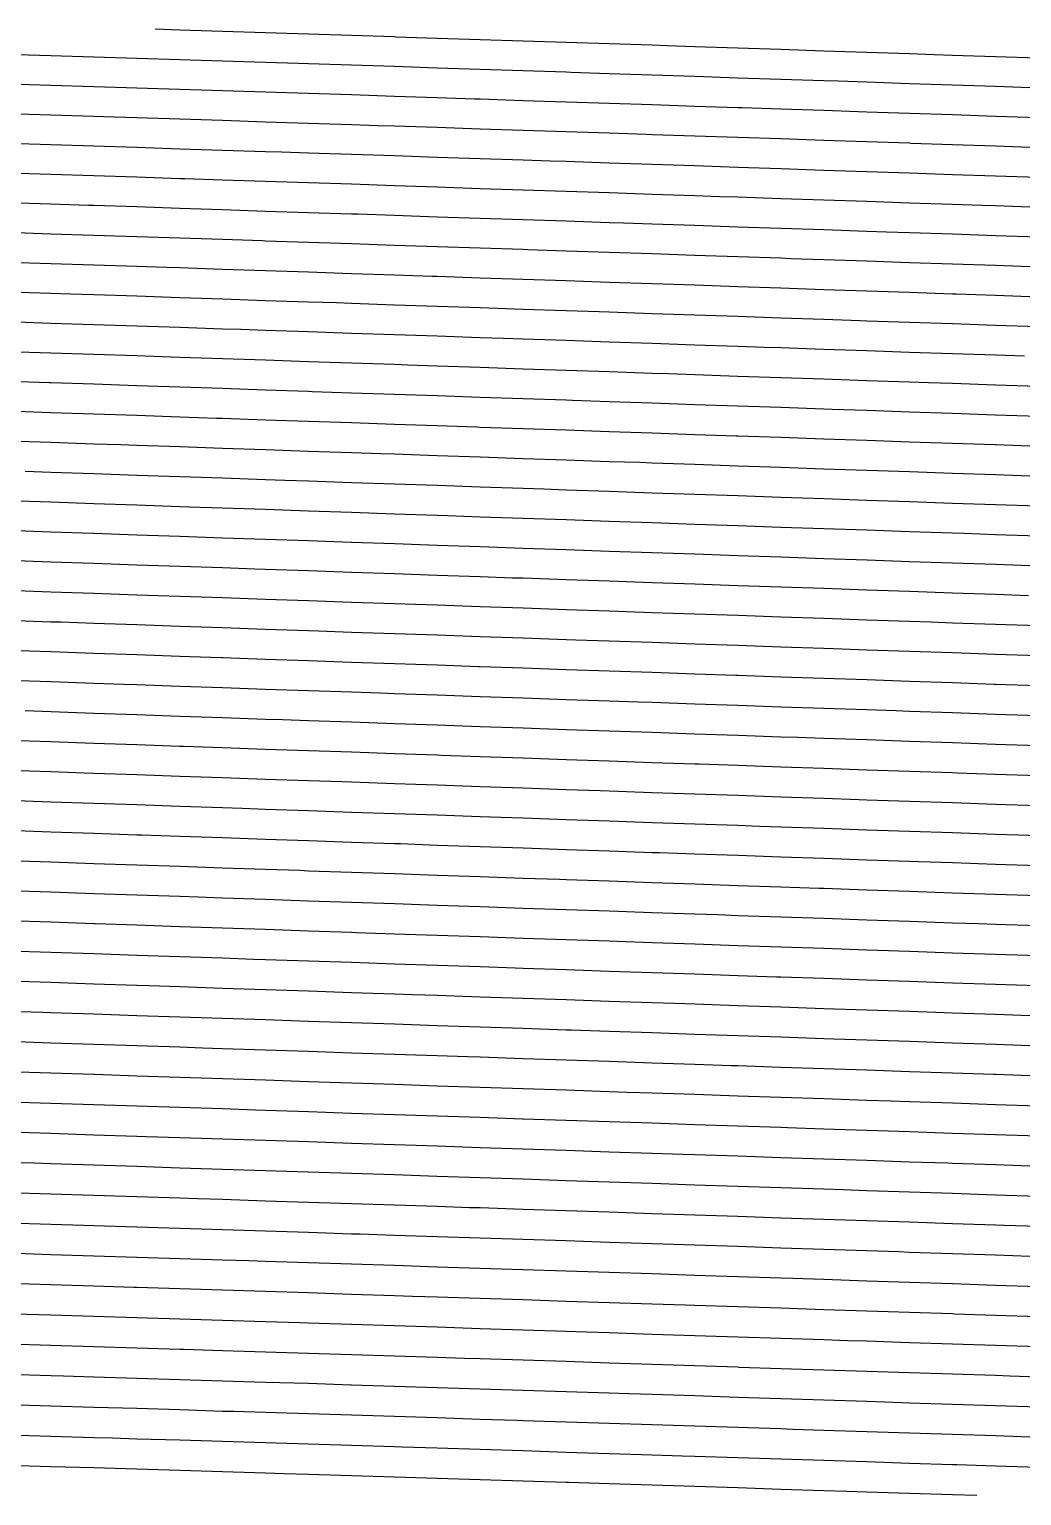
# Model space of a CAD drawing. Header units: metres. Extents: x 228 to 3387, y 52 to 162.
# Drawn here: x 2136.1 to 2209.2, y 53.2 to 161.3 of the extents above; entities that cross this region are included whole.
import ezdxf

# ---------------------------------------------------------------- set-up
doc = ezdxf.new("R2010")
doc.units = ezdxf.units.M
for name, color, linetype in [('Vs_1000', 7, 'Continuous'), ('Vs_1025', 7, 'Continuous'), ('Vs_1050', 7, 'Continuous'), ('Vs_1075', 7, 'Continuous'), ('Vs_1100', 7, 'Continuous'), ('Vs_1125', 7, 'Continuous'), ('Vs_1150', 7, 'Continuous'), ('Vs_1175', 7, 'Continuous'), ('Vs_1200', 7, 'Continuous'), ('Vs_1225', 7, 'Continuous'), ('Vs_125', 7, 'Continuous'), ('Vs_1250', 7, 'Continuous'), ('Vs_1275', 7, 'Continuous'), ('Vs_1300', 7, 'Continuous'), ('Vs_1325', 7, 'Continuous'), ('Vs_150', 7, 'Continuous'), ('Vs_175', 7, 'Continuous'), ('Vs_200', 7, 'Continuous'), ('Vs_225', 7, 'Continuous'), ('Vs_250', 7, 'Continuous'), ('Vs_275', 7, 'Continuous'), ('Vs_300', 7, 'Continuous'), ('Vs_325', 7, 'Continuous'), ('Vs_350', 7, 'Continuous'), ('Vs_375', 7, 'Continuous'), ('Vs_400', 7, 'Continuous'), ('Vs_425', 7, 'Continuous'), ('Vs_450', 7, 'Continuous'), ('Vs_475', 7, 'Continuous'), ('Vs_500', 7, 'Continuous'), ('Vs_525', 7, 'Continuous'), ('Vs_550', 7, 'Continuous'), ('Vs_575', 7, 'Continuous'), ('Vs_600', 7, 'Continuous'), ('Vs_625', 7, 'Continuous'), ('Vs_650', 7, 'Continuous'), ('Vs_675', 7, 'Continuous'), ('Vs_700', 7, 'Continuous'), ('Vs_725', 7, 'Continuous'), ('Vs_750', 7, 'Continuous'), ('Vs_775', 7, 'Continuous'), ('Vs_800', 7, 'Continuous'), ('Vs_825', 7, 'Continuous'), ('Vs_850', 7, 'Continuous'), ('Vs_875', 7, 'Continuous'), ('Vs_900', 7, 'Continuous'), ('Vs_925', 7, 'Continuous'), ('Vs_950', 7, 'Continuous'), ('Vs_975', 7, 'Continuous')]:
    doc.layers.add(name, color=color, linetype=linetype)

msp = doc.modelspace()

# ---------------------------------------------------------------- linework, layer by layer
at = {"layer": 'Vs_1000'}
msp.add_lwpolyline([(2210.42, 81.94), (2207.26, 82.04), (2204.1, 82.15), (2200.94, 82.26), (2199.57, 82.3), (2197.78, 82.36), (2194.62, 82.47), (2191.45, 82.57), (2188.29, 82.68), (2185.13, 82.79), (2181.97, 82.89), (2180.15, 82.95), (2178.81, 83), (2175.65, 83.11), (2172.48, 83.21), (2169.32, 83.32), (2166.16, 83.42), (2163, 83.53), (2160.64, 83.61), (2159.84, 83.63), (2156.67, 83.74), (2153.51, 83.85), (2150.35, 83.95), (2147.19, 84.06), (2144.03, 84.16), (2140.93, 84.26), (2140.87, 84.26), (2137.7, 84.37), (2134.54, 84.47)], dxfattribs=at)
at = {"layer": 'Vs_1025'}
msp.add_lwpolyline([(2210.42, 79.72), (2207.26, 79.83), (2204.1, 79.93), (2200.94, 80.04), (2197.78, 80.15), (2194.62, 80.25), (2191.94, 80.34), (2191.45, 80.36), (2188.29, 80.46), (2185.13, 80.57), (2181.97, 80.68), (2178.81, 80.78), (2175.65, 80.89), (2172.48, 80.99), (2172.43, 80.99), (2169.32, 81.1), (2166.16, 81.2), (2163, 81.31), (2159.84, 81.41), (2156.67, 81.52), (2153.51, 81.62), (2152.77, 81.65), (2150.35, 81.73), (2147.19, 81.83), (2144.03, 81.94), (2140.87, 82.04), (2137.7, 82.14), (2134.54, 82.24)], dxfattribs=at)
at = {"layer": 'Vs_1050'}
msp.add_lwpolyline([(2210.42, 77.5), (2207.26, 77.61), (2204.1, 77.72), (2203.75, 77.73), (2200.94, 77.82), (2197.78, 77.93), (2194.62, 78.03), (2191.45, 78.14), (2188.29, 78.25), (2185.13, 78.35), (2184.23, 78.38), (2181.97, 78.46), (2178.81, 78.56), (2175.65, 78.67), (2172.48, 78.77), (2169.32, 78.88), (2166.16, 78.98), (2164.6, 79.04), (2163, 79.09), (2159.84, 79.19), (2156.67, 79.3), (2153.51, 79.4), (2150.35, 79.5), (2147.19, 79.61), (2144.73, 79.69), (2144.03, 79.71), (2140.87, 79.81), (2137.7, 79.92), (2134.54, 80.02)], dxfattribs=at)
at = {"layer": 'Vs_1075'}
msp.add_lwpolyline([(2210.42, 75.29), (2207.26, 75.39), (2204.1, 75.5), (2200.94, 75.61), (2197.78, 75.71), (2196.06, 75.77), (2194.62, 75.82), (2191.45, 75.92), (2188.29, 76.03), (2185.13, 76.13), (2181.97, 76.24), (2178.81, 76.34), (2176.44, 76.42), (2175.65, 76.45), (2172.48, 76.55), (2169.32, 76.66), (2166.16, 76.76), (2163, 76.87), (2159.84, 76.97), (2156.67, 77.07), (2156.64, 77.08), (2153.51, 77.18), (2150.35, 77.28), (2147.19, 77.38), (2144.03, 77.49), (2140.87, 77.59), (2137.7, 77.69), (2136.47, 77.73), (2134.54, 77.79)], dxfattribs=at)
at = {"layer": 'Vs_1100'}
msp.add_lwpolyline([(2210.42, 73.07), (2207.91, 73.16), (2207.26, 73.18), (2204.1, 73.28), (2200.94, 73.39), (2197.78, 73.49), (2194.62, 73.6), (2191.45, 73.7), (2188.29, 73.81), (2188.29, 73.81), (2185.13, 73.91), (2181.97, 74.02), (2178.81, 74.12), (2175.65, 74.23), (2172.48, 74.33), (2169.32, 74.44), (2168.53, 74.46), (2166.16, 74.54), (2163, 74.64), (2159.84, 74.75), (2156.67, 74.85), (2153.51, 74.95), (2150.35, 75.06), (2148.5, 75.12), (2147.19, 75.16), (2144.03, 75.26), (2140.87, 75.36), (2137.7, 75.46), (2134.54, 75.56)], dxfattribs=at)
at = {"layer": 'Vs_1125'}
msp.add_lwpolyline([(2210.42, 70.85), (2207.26, 70.96), (2204.1, 71.07), (2200.94, 71.17), (2200.16, 71.2), (2197.78, 71.28), (2194.62, 71.38), (2191.45, 71.48), (2188.29, 71.59), (2185.13, 71.69), (2181.97, 71.8), (2180.43, 71.85), (2178.81, 71.9), (2175.65, 72.01), (2172.48, 72.11), (2169.32, 72.21), (2166.16, 72.32), (2163, 72.42), (2160.49, 72.5), (2159.84, 72.52), (2156.67, 72.63), (2153.51, 72.73), (2150.35, 72.83), (2147.19, 72.93), (2144.03, 73.03), (2140.87, 73.13), (2140.14, 73.16), (2137.7, 73.23), (2134.54, 73.33)], dxfattribs=at)
at = {"layer": 'Vs_1150'}
msp.add_lwpolyline([(2210.42, 68.64), (2207.26, 68.74), (2204.1, 68.85), (2200.94, 68.95), (2197.78, 69.06), (2194.62, 69.16), (2192.34, 69.24), (2191.45, 69.27), (2188.29, 69.37), (2185.13, 69.47), (2181.97, 69.58), (2178.81, 69.68), (2175.65, 69.79), (2172.48, 69.89), (2172.45, 69.89), (2169.32, 69.99), (2166.16, 70.09), (2163, 70.2), (2159.84, 70.3), (2156.67, 70.4), (2153.51, 70.5), (2152.27, 70.54), (2150.35, 70.6), (2147.19, 70.7), (2144.03, 70.8), (2140.87, 70.9), (2137.7, 71), (2134.54, 71.1)], dxfattribs=at)
at = {"layer": 'Vs_1175'}
msp.add_lwpolyline([(2210.42, 66.42), (2207.26, 66.52), (2204.25, 66.62), (2204.1, 66.63), (2200.94, 66.73), (2197.78, 66.84), (2194.62, 66.94), (2191.45, 67.05), (2188.29, 67.15), (2185.13, 67.25), (2184.41, 67.28), (2181.97, 67.36), (2178.81, 67.46), (2175.65, 67.56), (2172.48, 67.67), (2169.32, 67.77), (2166.16, 67.87), (2164.33, 67.93), (2163, 67.97), (2159.84, 68.07), (2156.67, 68.18), (2153.51, 68.28), (2150.35, 68.38), (2147.19, 68.48), (2144.03, 68.58), (2143.81, 68.58), (2140.87, 68.68), (2137.7, 68.77), (2134.54, 68.87)], dxfattribs=at)
at = {"layer": 'Vs_1200'}
msp.add_lwpolyline([(2210.42, 64.2), (2207.26, 64.3), (2204.1, 64.41), (2200.94, 64.51), (2197.78, 64.62), (2196.37, 64.66), (2194.62, 64.72), (2191.45, 64.82), (2188.29, 64.93), (2185.13, 65.03), (2181.97, 65.13), (2178.81, 65.24), (2176.37, 65.32), (2175.65, 65.34), (2172.48, 65.44), (2169.32, 65.54), (2166.16, 65.65), (2163, 65.75), (2159.84, 65.85), (2156.67, 65.95), (2156.03, 65.97), (2153.51, 66.05), (2150.35, 66.15), (2147.19, 66.25), (2144.03, 66.35), (2140.87, 66.44), (2137.7, 66.54), (2135.05, 66.62)], dxfattribs=at)
at = {"layer": 'Vs_1225'}
msp.add_lwpolyline([(2210.42, 61.98), (2208.33, 62.05), (2207.26, 62.09), (2204.1, 62.19), (2200.94, 62.29), (2197.78, 62.4), (2194.62, 62.5), (2191.45, 62.6), (2188.38, 62.7), (2188.29, 62.71), (2185.13, 62.81), (2181.97, 62.91), (2178.81, 63.01), (2175.65, 63.12), (2172.48, 63.22), (2169.32, 63.32), (2168.17, 63.36), (2166.16, 63.42), (2163, 63.52), (2159.84, 63.62), (2156.67, 63.72), (2153.51, 63.82), (2150.35, 63.92), (2147.49, 64.01), (2147.19, 64.02), (2144.03, 64.12), (2140.87, 64.21), (2137.7, 64.31), (2134.54, 64.41)], dxfattribs=at)
at = {"layer": 'Vs_125'}
msp.add_lwpolyline([(2210.42, 159.13), (2207.26, 159.24), (2204.1, 159.34), (2202.75, 159.39), (2200.94, 159.45), (2197.78, 159.55), (2194.62, 159.66), (2191.45, 159.76), (2188.29, 159.87), (2185.13, 159.97), (2183.09, 160.04), (2181.97, 160.08), (2178.81, 160.18), (2175.65, 160.28), (2172.48, 160.39), (2169.32, 160.49), (2166.16, 160.59), (2163.1, 160.69), (2163, 160.7), (2159.84, 160.8), (2156.67, 160.9), (2153.51, 161), (2150.35, 161.1), (2147.19, 161.2), (2145.39, 161.26)], dxfattribs=at)
at = {"layer": 'Vs_1250'}
msp.add_lwpolyline([(2210.42, 59.76), (2207.26, 59.87), (2204.1, 59.97), (2200.94, 60.07), (2200.39, 60.09), (2197.78, 60.18), (2194.62, 60.28), (2191.45, 60.38), (2188.29, 60.48), (2185.13, 60.59), (2181.97, 60.69), (2180.27, 60.74), (2178.81, 60.79), (2175.65, 60.89), (2172.48, 60.99), (2169.32, 61.1), (2166.16, 61.2), (2163, 61.3), (2159.84, 61.4), (2159.8, 61.4), (2156.67, 61.5), (2153.51, 61.59), (2150.35, 61.69), (2147.19, 61.79), (2144.03, 61.89), (2140.87, 61.98), (2138.64, 62.05), (2137.7, 62.08), (2134.54, 62.17)], dxfattribs=at)
at = {"layer": 'Vs_1275'}
msp.add_lwpolyline([(2210.42, 57.54), (2207.26, 57.65), (2204.1, 57.75), (2200.94, 57.85), (2197.78, 57.95), (2194.62, 58.06), (2192.35, 58.13), (2191.45, 58.16), (2188.29, 58.26), (2185.13, 58.36), (2181.97, 58.47), (2178.81, 58.57), (2175.65, 58.67), (2172.48, 58.77), (2172.02, 58.78), (2169.32, 58.87), (2166.16, 58.97), (2163, 59.07), (2159.84, 59.17), (2156.67, 59.27), (2153.51, 59.37), (2151.18, 59.44), (2150.35, 59.46), (2147.19, 59.56), (2144.03, 59.66), (2140.87, 59.75), (2137.7, 59.85), (2134.54, 59.94)], dxfattribs=at)
at = {"layer": 'Vs_1300'}
msp.add_lwpolyline([(2210.42, 55.32), (2207.26, 55.42), (2204.41, 55.52), (2204.1, 55.53), (2200.94, 55.63), (2197.78, 55.73), (2194.62, 55.84), (2191.45, 55.94), (2188.29, 56.04), (2185.13, 56.14), (2184.18, 56.17), (2181.97, 56.24), (2178.81, 56.34), (2175.65, 56.44), (2172.48, 56.54), (2169.32, 56.64), (2166.16, 56.74), (2163.57, 56.82), (2163, 56.84), (2159.84, 56.94), (2156.67, 57.04), (2153.51, 57.14), (2150.35, 57.23), (2147.19, 57.33), (2144.03, 57.42), (2142.25, 57.48), (2140.87, 57.52), (2137.7, 57.61), (2134.54, 57.71)], dxfattribs=at)
at = {"layer": 'Vs_1325'}
msp.add_lwpolyline([(2205.9, 53.25), (2204.1, 53.31), (2200.94, 53.41), (2197.78, 53.51), (2196.31, 53.56), (2194.62, 53.61), (2191.45, 53.71), (2188.29, 53.82), (2185.13, 53.92), (2181.97, 54.02), (2178.81, 54.12), (2175.86, 54.21), (2175.65, 54.22), (2172.48, 54.32), (2169.32, 54.42), (2166.16, 54.52), (2163, 54.61), (2159.84, 54.71), (2156.67, 54.81), (2154.88, 54.86), (2153.51, 54.91), (2150.35, 55), (2147.19, 55.1), (2144.03, 55.19), (2140.87, 55.29), (2137.7, 55.38), (2134.54, 55.47)], dxfattribs=at)
at = {"layer": 'Vs_150'}
msp.add_lwpolyline([(2210.42, 156.93), (2207.26, 157.04), (2204.1, 157.15), (2200.94, 157.25), (2197.78, 157.36), (2195.68, 157.43), (2194.62, 157.46), (2191.45, 157.57), (2188.29, 157.67), (2185.13, 157.78), (2181.97, 157.88), (2178.81, 157.99), (2175.99, 158.08), (2175.65, 158.09), (2172.48, 158.2), (2169.32, 158.3), (2166.16, 158.4), (2163, 158.51), (2159.84, 158.61), (2156.67, 158.71), (2155.93, 158.73), (2153.51, 158.81), (2150.35, 158.91), (2147.19, 159.01), (2144.03, 159.11), (2140.87, 159.21), (2137.7, 159.31), (2135.21, 159.39)], dxfattribs=at)
at = {"layer": 'Vs_175'}
msp.add_lwpolyline([(2210.42, 154.74), (2208.1, 154.81), (2207.26, 154.84), (2204.1, 154.95), (2200.94, 155.05), (2197.78, 155.16), (2194.62, 155.27), (2191.45, 155.37), (2188.61, 155.47), (2188.29, 155.48), (2185.13, 155.58), (2181.97, 155.69), (2178.81, 155.79), (2175.65, 155.9), (2172.48, 156), (2169.32, 156.11), (2168.89, 156.12), (2166.16, 156.21), (2163, 156.31), (2159.84, 156.42), (2156.67, 156.52), (2153.51, 156.62), (2150.35, 156.72), (2148.76, 156.77), (2147.19, 156.82), (2144.03, 156.92), (2140.87, 157.02), (2137.7, 157.12), (2134.54, 157.22)], dxfattribs=at)
at = {"layer": 'Vs_200'}
msp.add_lwpolyline([(2210.42, 152.54), (2207.26, 152.64), (2204.1, 152.75), (2201.04, 152.85), (2200.94, 152.86), (2197.78, 152.96), (2194.62, 153.07), (2191.45, 153.18), (2188.29, 153.28), (2185.13, 153.39), (2181.97, 153.49), (2181.54, 153.51), (2178.81, 153.6), (2175.65, 153.7), (2172.48, 153.81), (2169.32, 153.91), (2166.16, 154.02), (2163, 154.12), (2161.79, 154.16), (2159.84, 154.22), (2156.67, 154.33), (2153.51, 154.43), (2150.35, 154.53), (2147.19, 154.63), (2144.03, 154.74), (2141.58, 154.81), (2140.87, 154.84), (2137.7, 154.94), (2134.54, 155.04)], dxfattribs=at)
at = {"layer": 'Vs_225'}
msp.add_lwpolyline([(2210.42, 150.34), (2207.26, 150.45), (2204.1, 150.55), (2200.94, 150.66), (2197.78, 150.77), (2194.62, 150.87), (2193.99, 150.89), (2191.45, 150.98), (2188.29, 151.09), (2185.13, 151.19), (2181.97, 151.3), (2178.81, 151.4), (2175.65, 151.51), (2174.47, 151.55), (2172.48, 151.61), (2169.32, 151.72), (2166.16, 151.82), (2163, 151.93), (2159.84, 152.03), (2156.67, 152.14), (2154.68, 152.2), (2153.51, 152.24), (2150.35, 152.34), (2147.19, 152.44), (2144.03, 152.55), (2140.87, 152.65), (2137.7, 152.75), (2134.54, 152.85)], dxfattribs=at)
at = {"layer": 'Vs_250'}
msp.add_lwpolyline([(2210.42, 148.14), (2207.26, 148.25), (2206.28, 148.28), (2204.1, 148.36), (2200.94, 148.46), (2197.78, 148.57), (2194.62, 148.68), (2191.45, 148.78), (2188.29, 148.89), (2186.93, 148.93), (2185.13, 149), (2181.97, 149.1), (2178.81, 149.21), (2175.65, 149.31), (2172.48, 149.42), (2169.32, 149.52), (2167.41, 149.59), (2166.16, 149.63), (2163, 149.73), (2159.84, 149.84), (2156.67, 149.94), (2153.51, 150.05), (2150.35, 150.15), (2147.57, 150.24), (2147.19, 150.25), (2144.03, 150.36), (2140.87, 150.46), (2137.7, 150.56), (2134.54, 150.66)], dxfattribs=at)
at = {"layer": 'Vs_275'}
msp.add_lwpolyline([(2210.42, 145.94), (2207.26, 146.05), (2204.1, 146.16), (2200.94, 146.26), (2199.23, 146.32), (2197.78, 146.37), (2194.62, 146.48), (2191.45, 146.58), (2188.29, 146.69), (2185.13, 146.8), (2181.97, 146.9), (2179.88, 146.97), (2178.81, 147.01), (2175.65, 147.12), (2172.48, 147.22), (2169.32, 147.33), (2166.16, 147.43), (2163, 147.54), (2160.34, 147.63), (2159.84, 147.64), (2156.67, 147.75), (2153.51, 147.85), (2150.35, 147.96), (2147.19, 148.06), (2144.03, 148.17), (2140.87, 148.27), (2140.46, 148.28), (2137.7, 148.37), (2134.54, 148.47)], dxfattribs=at)
at = {"layer": 'Vs_300'}
msp.add_lwpolyline([(2210.42, 143.74), (2207.26, 143.85), (2204.1, 143.96), (2200.94, 144.06), (2197.78, 144.17), (2194.62, 144.28), (2192.18, 144.36), (2191.45, 144.39), (2188.29, 144.49), (2185.13, 144.6), (2181.97, 144.71), (2178.81, 144.81), (2175.65, 144.92), (2172.83, 145.02), (2172.48, 145.03), (2169.32, 145.13), (2166.16, 145.24), (2163, 145.34), (2159.84, 145.45), (2156.67, 145.56), (2153.51, 145.66), (2153.28, 145.67), (2150.35, 145.77), (2147.19, 145.87), (2144.03, 145.97), (2140.87, 146.08), (2137.7, 146.18), (2134.54, 146.28)], dxfattribs=at)
at = {"layer": 'Vs_325'}
msp.add_lwpolyline([(2210.42, 141.54), (2207.26, 141.65), (2204.36, 141.75), (2204.1, 141.76), (2200.94, 141.87), (2197.78, 141.97), (2194.62, 142.08), (2191.45, 142.19), (2188.29, 142.29), (2185.13, 142.4), (2185.13, 142.4), (2181.97, 142.51), (2178.81, 142.62), (2175.65, 142.72), (2172.48, 142.83), (2169.32, 142.94), (2166.16, 143.04), (2165.78, 143.06), (2163, 143.15), (2159.84, 143.25), (2156.67, 143.36), (2153.51, 143.47), (2150.35, 143.57), (2147.19, 143.68), (2146.21, 143.71), (2144.03, 143.78), (2140.87, 143.89), (2137.7, 143.99), (2134.54, 144.09)], dxfattribs=at)
at = {"layer": 'Vs_350'}
msp.add_lwpolyline([(2210.42, 139.34), (2207.26, 139.45), (2204.1, 139.56), (2200.94, 139.66), (2197.78, 139.77), (2197.3, 139.79), (2194.62, 139.88), (2191.45, 139.99), (2188.29, 140.1), (2185.13, 140.2), (2181.97, 140.31), (2178.81, 140.42), (2178.07, 140.44), (2175.65, 140.52), (2172.48, 140.63), (2169.32, 140.74), (2166.16, 140.85), (2163, 140.95), (2159.84, 141.06), (2158.73, 141.1), (2156.67, 141.16), (2153.51, 141.27), (2150.35, 141.38), (2147.19, 141.48), (2144.03, 141.59), (2140.87, 141.69), (2139.15, 141.75), (2137.7, 141.8), (2134.54, 141.9)], dxfattribs=at)
at = {"layer": 'Vs_375'}
msp.add_lwpolyline([(2209.39, 137.18), (2207.26, 137.25), (2204.1, 137.36), (2200.94, 137.46), (2197.78, 137.57), (2194.62, 137.68), (2191.45, 137.79), (2190.24, 137.83), (2188.29, 137.9), (2185.13, 138), (2181.97, 138.11), (2178.81, 138.22), (2175.65, 138.33), (2172.48, 138.43), (2171.03, 138.48), (2169.32, 138.54), (2166.16, 138.65), (2163, 138.75), (2159.84, 138.86), (2156.67, 138.97), (2153.51, 139.07), (2151.69, 139.14), (2150.35, 139.18), (2147.19, 139.29), (2144.03, 139.39), (2140.87, 139.5), (2137.7, 139.6), (2134.54, 139.71)], dxfattribs=at)
at = {"layer": 'Vs_400'}
msp.add_lwpolyline([(2210.42, 134.94), (2207.26, 135.05), (2204.1, 135.16), (2202.32, 135.22), (2200.94, 135.26), (2197.78, 135.37), (2194.62, 135.48), (2191.45, 135.59), (2188.29, 135.69), (2185.13, 135.8), (2183.18, 135.87), (2181.97, 135.91), (2178.81, 136.02), (2175.65, 136.13), (2172.48, 136.23), (2169.32, 136.34), (2166.16, 136.45), (2163.98, 136.52), (2163, 136.56), (2159.84, 136.66), (2156.67, 136.77), (2153.51, 136.88), (2150.35, 136.98), (2147.19, 137.09), (2144.65, 137.18), (2144.03, 137.2), (2140.87, 137.3), (2137.7, 137.41), (2134.54, 137.51)], dxfattribs=at)
at = {"layer": 'Vs_425'}
msp.add_lwpolyline([(2210.42, 132.74), (2207.26, 132.84), (2204.1, 132.95), (2200.94, 133.06), (2197.78, 133.17), (2195.24, 133.26), (2194.62, 133.28), (2191.45, 133.39), (2188.29, 133.49), (2185.13, 133.6), (2181.97, 133.71), (2178.81, 133.82), (2176.12, 133.91), (2175.65, 133.93), (2172.48, 134.03), (2169.32, 134.14), (2166.16, 134.25), (2163, 134.36), (2159.84, 134.46), (2156.94, 134.56), (2156.67, 134.57), (2153.51, 134.68), (2150.35, 134.79), (2147.19, 134.89), (2144.03, 135), (2140.87, 135.11), (2137.7, 135.21), (2137.61, 135.22), (2134.54, 135.32)], dxfattribs=at)
at = {"layer": 'Vs_450'}
msp.add_lwpolyline([(2210.42, 130.53), (2207.26, 130.64), (2207.24, 130.64), (2204.1, 130.75), (2200.94, 130.86), (2197.78, 130.97), (2194.62, 131.08), (2191.45, 131.18), (2188.29, 131.29), (2188.16, 131.3), (2185.13, 131.4), (2181.97, 131.51), (2178.81, 131.62), (2175.65, 131.72), (2172.48, 131.83), (2169.32, 131.94), (2169.06, 131.95), (2166.16, 132.05), (2163, 132.16), (2159.84, 132.26), (2156.67, 132.37), (2153.51, 132.48), (2150.35, 132.59), (2149.9, 132.6), (2147.19, 132.69), (2144.03, 132.8), (2140.87, 132.91), (2137.7, 133.02), (2134.54, 133.12)], dxfattribs=at)
at = {"layer": 'Vs_475'}
msp.add_lwpolyline([(2210.42, 128.33), (2207.26, 128.44), (2204.1, 128.55), (2200.94, 128.66), (2200.14, 128.68), (2197.78, 128.76), (2194.62, 128.87), (2191.45, 128.98), (2188.29, 129.09), (2185.13, 129.2), (2181.97, 129.31), (2181.08, 129.34), (2178.81, 129.41), (2175.65, 129.52), (2172.48, 129.63), (2169.32, 129.74), (2166.16, 129.85), (2163, 129.96), (2162, 129.99), (2159.84, 130.06), (2156.67, 130.17), (2153.51, 130.28), (2150.35, 130.39), (2147.19, 130.5), (2144.03, 130.6), (2142.86, 130.64), (2140.87, 130.71), (2137.7, 130.82), (2134.54, 130.93)], dxfattribs=at)
at = {"layer": 'Vs_500'}
msp.add_lwpolyline([(2210.42, 126.13), (2207.26, 126.24), (2204.1, 126.34), (2200.94, 126.45), (2197.78, 126.56), (2194.62, 126.67), (2193.04, 126.72), (2191.45, 126.78), (2188.29, 126.89), (2185.13, 126.99), (2181.97, 127.1), (2178.81, 127.21), (2175.65, 127.32), (2174, 127.38), (2172.48, 127.43), (2169.32, 127.54), (2166.16, 127.65), (2163, 127.75), (2159.84, 127.86), (2156.67, 127.97), (2154.94, 128.03), (2153.51, 128.08), (2150.35, 128.19), (2147.19, 128.3), (2144.03, 128.4), (2140.87, 128.51), (2137.7, 128.62), (2135.81, 128.68)], dxfattribs=at)
at = {"layer": 'Vs_525'}
msp.add_lwpolyline([(2210.42, 123.92), (2207.26, 124.03), (2204.95, 124.11), (2204.1, 124.14), (2200.94, 124.25), (2197.78, 124.36), (2194.62, 124.47), (2191.45, 124.57), (2188.29, 124.68), (2185.93, 124.76), (2185.13, 124.79), (2181.97, 124.9), (2178.81, 125.01), (2175.65, 125.12), (2172.48, 125.23), (2169.32, 125.33), (2166.91, 125.42), (2166.16, 125.44), (2163, 125.55), (2159.84, 125.66), (2156.67, 125.77), (2153.51, 125.88), (2150.35, 125.99), (2147.88, 126.07), (2147.19, 126.09), (2144.03, 126.2), (2140.87, 126.31), (2137.7, 126.42), (2134.54, 126.53)], dxfattribs=at)
at = {"layer": 'Vs_550'}
msp.add_lwpolyline([(2210.42, 121.72), (2207.26, 121.83), (2204.1, 121.94), (2200.94, 122.04), (2197.82, 122.15), (2197.78, 122.15), (2194.62, 122.26), (2191.45, 122.37), (2188.29, 122.48), (2185.13, 122.59), (2181.97, 122.7), (2178.81, 122.8), (2178.81, 122.8), (2175.65, 122.91), (2172.48, 123.02), (2169.32, 123.13), (2166.16, 123.24), (2163, 123.35), (2159.84, 123.46), (2159.82, 123.46), (2156.67, 123.57), (2153.51, 123.67), (2150.35, 123.78), (2147.19, 123.89), (2144.03, 124), (2140.87, 124.11), (2140.81, 124.11), (2137.7, 124.22), (2134.54, 124.33)], dxfattribs=at)
at = {"layer": 'Vs_575'}
msp.add_lwpolyline([(2209.69, 119.54), (2207.26, 119.62), (2204.1, 119.73), (2200.94, 119.84), (2197.78, 119.95), (2194.62, 120.06), (2191.45, 120.16), (2190.68, 120.19), (2188.29, 120.27), (2185.13, 120.38), (2181.97, 120.49), (2178.81, 120.6), (2175.65, 120.71), (2172.48, 120.82), (2171.69, 120.84), (2169.32, 120.93), (2166.16, 121.03), (2163, 121.14), (2159.84, 121.25), (2156.67, 121.36), (2153.51, 121.47), (2152.72, 121.5), (2150.35, 121.58), (2147.19, 121.69), (2144.03, 121.8), (2140.87, 121.91), (2137.7, 122.01), (2134.54, 122.12)], dxfattribs=at)
at = {"layer": 'Vs_600'}
msp.add_lwpolyline([(2210.42, 117.31), (2207.26, 117.42), (2204.1, 117.52), (2202.52, 117.58), (2200.94, 117.63), (2197.78, 117.74), (2194.62, 117.85), (2191.45, 117.96), (2188.29, 118.07), (2185.13, 118.18), (2183.53, 118.23), (2181.97, 118.28), (2178.81, 118.39), (2175.65, 118.5), (2172.48, 118.61), (2169.32, 118.72), (2166.16, 118.83), (2164.56, 118.88), (2163, 118.94), (2159.84, 119.05), (2156.67, 119.16), (2153.51, 119.27), (2150.35, 119.37), (2147.19, 119.48), (2145.6, 119.54), (2144.03, 119.59), (2140.87, 119.7), (2137.7, 119.81), (2134.54, 119.92)], dxfattribs=at)
at = {"layer": 'Vs_625'}
msp.add_lwpolyline([(2210.42, 115.1), (2207.26, 115.21), (2204.1, 115.32), (2200.94, 115.43), (2197.78, 115.53), (2195.34, 115.62), (2194.62, 115.64), (2191.45, 115.75), (2188.29, 115.86), (2185.13, 115.97), (2181.97, 116.08), (2178.81, 116.19), (2176.36, 116.27), (2175.65, 116.3), (2172.48, 116.4), (2169.32, 116.51), (2166.16, 116.62), (2163, 116.73), (2159.84, 116.84), (2157.41, 116.92), (2156.67, 116.95), (2153.51, 117.06), (2150.35, 117.17), (2147.19, 117.28), (2144.03, 117.39), (2140.87, 117.5), (2138.47, 117.58), (2137.7, 117.6), (2134.54, 117.71)], dxfattribs=at)
at = {"layer": 'Vs_650'}
msp.add_lwpolyline([(2210.42, 112.89), (2207.26, 113), (2207.16, 113.01), (2204.1, 113.11), (2200.94, 113.22), (2197.78, 113.33), (2194.62, 113.44), (2191.45, 113.54), (2188.29, 113.65), (2188.15, 113.66), (2185.13, 113.76), (2181.97, 113.87), (2178.81, 113.98), (2175.65, 114.09), (2172.48, 114.2), (2169.32, 114.31), (2169.18, 114.31), (2166.16, 114.42), (2163, 114.52), (2159.84, 114.63), (2156.67, 114.74), (2153.51, 114.85), (2150.35, 114.96), (2150.24, 114.96), (2147.19, 115.07), (2144.03, 115.18), (2140.87, 115.29), (2137.7, 115.4), (2134.54, 115.51)], dxfattribs=at)
at = {"layer": 'Vs_675'}
msp.add_lwpolyline([(2210.42, 110.69), (2207.26, 110.79), (2204.1, 110.9), (2200.94, 111.01), (2199.94, 111.05), (2197.78, 111.12), (2194.62, 111.23), (2191.45, 111.34), (2188.29, 111.45), (2185.13, 111.55), (2181.97, 111.66), (2180.94, 111.7), (2178.81, 111.77), (2175.65, 111.88), (2172.48, 111.99), (2169.32, 112.1), (2166.16, 112.21), (2163, 112.32), (2161.98, 112.35), (2159.84, 112.43), (2156.67, 112.53), (2153.51, 112.64), (2150.35, 112.75), (2147.19, 112.86), (2144.03, 112.97), (2143.04, 113.01), (2140.87, 113.08), (2137.7, 113.19), (2134.54, 113.3)], dxfattribs=at)
at = {"layer": 'Vs_700'}
msp.add_lwpolyline([(2210.42, 108.48), (2207.26, 108.59), (2204.1, 108.69), (2200.94, 108.8), (2197.78, 108.91), (2194.62, 109.02), (2192.7, 109.09), (2191.45, 109.13), (2188.29, 109.24), (2185.13, 109.35), (2181.97, 109.45), (2178.81, 109.56), (2175.65, 109.67), (2173.71, 109.74), (2172.48, 109.78), (2169.32, 109.89), (2166.16, 110), (2163, 110.11), (2159.84, 110.22), (2156.67, 110.33), (2154.75, 110.39), (2153.51, 110.43), (2150.35, 110.54), (2147.19, 110.65), (2144.03, 110.76), (2140.87, 110.87), (2137.7, 110.98), (2135.81, 111.05)], dxfattribs=at)
at = {"layer": 'Vs_725'}
msp.add_lwpolyline([(2210.42, 106.27), (2207.26, 106.38), (2204.47, 106.47), (2204.1, 106.49), (2200.94, 106.59), (2197.78, 106.7), (2194.62, 106.81), (2191.45, 106.92), (2188.29, 107.03), (2185.44, 107.13), (2185.13, 107.14), (2181.97, 107.24), (2178.81, 107.35), (2175.65, 107.46), (2172.48, 107.57), (2169.32, 107.68), (2166.45, 107.78), (2166.16, 107.79), (2163, 107.9), (2159.84, 108.01), (2156.67, 108.12), (2153.51, 108.22), (2150.35, 108.33), (2147.48, 108.43), (2147.19, 108.44), (2144.03, 108.55), (2140.87, 108.66), (2137.7, 108.77), (2134.54, 108.88)], dxfattribs=at)
at = {"layer": 'Vs_750'}
msp.add_lwpolyline([(2210.42, 104.06), (2207.26, 104.17), (2204.1, 104.28), (2200.94, 104.38), (2197.78, 104.49), (2197.19, 104.51), (2194.62, 104.6), (2191.45, 104.71), (2188.29, 104.82), (2185.13, 104.93), (2181.97, 105.03), (2178.81, 105.14), (2178.15, 105.17), (2175.65, 105.25), (2172.48, 105.36), (2169.32, 105.47), (2166.16, 105.58), (2163, 105.69), (2159.84, 105.8), (2159.15, 105.82), (2156.67, 105.9), (2153.51, 106.01), (2150.35, 106.12), (2147.19, 106.23), (2144.03, 106.34), (2140.87, 106.45), (2140.16, 106.47), (2137.7, 106.56), (2134.54, 106.67)], dxfattribs=at)
at = {"layer": 'Vs_775'}
msp.add_lwpolyline([(2210.42, 101.85), (2208.95, 101.9), (2207.26, 101.96), (2204.1, 102.07), (2200.94, 102.17), (2197.78, 102.28), (2194.62, 102.39), (2191.45, 102.5), (2189.88, 102.55), (2188.29, 102.61), (2185.13, 102.72), (2181.97, 102.82), (2178.81, 102.93), (2175.65, 103.04), (2172.48, 103.15), (2170.83, 103.21), (2169.32, 103.26), (2166.16, 103.37), (2163, 103.47), (2159.84, 103.58), (2156.67, 103.69), (2153.51, 103.8), (2151.8, 103.86), (2150.35, 103.91), (2147.19, 104.02), (2144.03, 104.13), (2140.87, 104.23), (2137.7, 104.34), (2134.54, 104.45)], dxfattribs=at)
at = {"layer": 'Vs_800'}
msp.add_lwpolyline([(2210.42, 99.64), (2207.26, 99.75), (2204.1, 99.85), (2201.62, 99.94), (2200.94, 99.96), (2197.78, 100.07), (2194.62, 100.18), (2191.45, 100.29), (2188.29, 100.4), (2185.13, 100.5), (2182.53, 100.59), (2181.97, 100.61), (2178.81, 100.72), (2175.65, 100.83), (2172.48, 100.94), (2169.32, 101.05), (2166.16, 101.15), (2163.46, 101.25), (2163, 101.26), (2159.84, 101.37), (2156.67, 101.48), (2153.51, 101.59), (2150.35, 101.7), (2147.19, 101.8), (2144.4, 101.9), (2144.03, 101.91), (2140.87, 102.02), (2137.7, 102.13), (2134.54, 102.24)], dxfattribs=at)
at = {"layer": 'Vs_825'}
msp.add_lwpolyline([(2210.42, 97.43), (2207.26, 97.54), (2204.1, 97.64), (2200.94, 97.75), (2197.78, 97.86), (2194.62, 97.97), (2194.26, 97.98), (2191.45, 98.08), (2188.29, 98.18), (2185.13, 98.29), (2181.97, 98.4), (2178.81, 98.51), (2175.65, 98.62), (2175.15, 98.63), (2172.48, 98.72), (2169.32, 98.83), (2166.16, 98.94), (2163, 99.05), (2159.84, 99.16), (2156.67, 99.26), (2156.04, 99.29), (2153.51, 99.37), (2150.35, 99.48), (2147.19, 99.59), (2144.03, 99.7), (2140.87, 99.8), (2137.7, 99.91), (2136.91, 99.94), (2134.54, 100.02)], dxfattribs=at)
at = {"layer": 'Vs_850'}
msp.add_lwpolyline([(2210.42, 95.22), (2207.26, 95.32), (2206.01, 95.37), (2204.1, 95.43), (2200.94, 95.54), (2197.78, 95.65), (2194.62, 95.76), (2191.45, 95.86), (2188.29, 95.97), (2186.85, 96.02), (2185.13, 96.08), (2181.97, 96.19), (2178.81, 96.29), (2175.65, 96.4), (2172.48, 96.51), (2169.32, 96.62), (2167.71, 96.67), (2166.16, 96.73), (2163, 96.83), (2159.84, 96.94), (2156.67, 97.05), (2153.51, 97.16), (2150.35, 97.27), (2148.55, 97.33), (2147.19, 97.37), (2144.03, 97.48), (2140.87, 97.59), (2137.7, 97.7), (2134.54, 97.8)], dxfattribs=at)
at = {"layer": 'Vs_875'}
msp.add_lwpolyline([(2210.42, 93), (2207.26, 93.11), (2204.1, 93.22), (2200.94, 93.33), (2198.59, 93.41), (2197.78, 93.43), (2194.62, 93.54), (2191.45, 93.65), (2188.29, 93.76), (2185.13, 93.87), (2181.97, 93.97), (2179.4, 94.06), (2178.81, 94.08), (2175.65, 94.19), (2172.48, 94.3), (2169.32, 94.4), (2166.16, 94.51), (2163, 94.62), (2160.21, 94.71), (2159.84, 94.73), (2156.67, 94.83), (2153.51, 94.94), (2150.35, 95.05), (2147.19, 95.16), (2144.03, 95.26), (2140.96, 95.37), (2140.87, 95.37), (2137.7, 95.48), (2134.54, 95.58)], dxfattribs=at)
at = {"layer": 'Vs_900'}
msp.add_lwpolyline([(2210.35, 90.79), (2207.26, 90.9), (2204.1, 91.01), (2200.94, 91.11), (2197.78, 91.22), (2194.62, 91.33), (2191.45, 91.44), (2191.13, 91.45), (2188.29, 91.54), (2185.13, 91.65), (2181.97, 91.76), (2178.81, 91.87), (2175.65, 91.97), (2172.48, 92.08), (2171.9, 92.1), (2169.32, 92.19), (2166.16, 92.3), (2163, 92.4), (2159.84, 92.51), (2156.67, 92.62), (2153.51, 92.72), (2152.63, 92.75), (2150.35, 92.83), (2147.19, 92.94), (2144.03, 93.04), (2140.87, 93.15), (2137.7, 93.26), (2134.54, 93.36)], dxfattribs=at)
at = {"layer": 'Vs_925'}
msp.add_lwpolyline([(2210.42, 88.58), (2207.26, 88.69), (2204.1, 88.79), (2202.88, 88.83), (2200.94, 88.9), (2197.78, 89.01), (2194.62, 89.11), (2191.45, 89.22), (2188.29, 89.33), (2185.13, 89.44), (2183.62, 89.49), (2181.97, 89.54), (2178.81, 89.65), (2175.65, 89.76), (2172.48, 89.86), (2169.32, 89.97), (2166.16, 90.08), (2164.32, 90.14), (2163, 90.19), (2159.84, 90.29), (2156.67, 90.4), (2153.51, 90.51), (2150.35, 90.61), (2147.19, 90.72), (2144.94, 90.79), (2144.03, 90.82), (2140.87, 90.93), (2137.7, 91.04), (2134.54, 91.14)], dxfattribs=at)
at = {"layer": 'Vs_950'}
msp.add_lwpolyline([(2210.42, 86.36), (2207.26, 86.47), (2204.1, 86.58), (2200.94, 86.69), (2197.78, 86.79), (2195.37, 86.87), (2194.62, 86.9), (2191.45, 87.01), (2188.29, 87.11), (2185.13, 87.22), (2181.97, 87.33), (2178.81, 87.43), (2176.04, 87.53), (2175.65, 87.54), (2172.48, 87.65), (2169.32, 87.75), (2166.16, 87.86), (2163, 87.97), (2159.84, 88.07), (2156.67, 88.18), (2156.66, 88.18), (2153.51, 88.29), (2150.35, 88.39), (2147.19, 88.5), (2144.03, 88.6), (2140.87, 88.71), (2137.7, 88.81), (2137.11, 88.83), (2134.54, 88.92)], dxfattribs=at)
at = {"layer": 'Vs_975'}
msp.add_lwpolyline([(2210.42, 84.15), (2207.26, 84.26), (2207.15, 84.26), (2204.1, 84.36), (2200.94, 84.47), (2197.78, 84.58), (2194.62, 84.68), (2191.45, 84.79), (2188.29, 84.9), (2187.79, 84.91), (2185.13, 85), (2181.97, 85.11), (2178.81, 85.22), (2175.65, 85.32), (2172.48, 85.43), (2169.32, 85.54), (2168.39, 85.57), (2166.16, 85.64), (2163, 85.75), (2159.84, 85.85), (2156.67, 85.96), (2153.51, 86.07), (2150.35, 86.17), (2148.87, 86.22), (2147.19, 86.28), (2144.03, 86.38), (2140.87, 86.49), (2137.7, 86.59), (2134.54, 86.7)], dxfattribs=at)

doc.saveas('drawing.dxf')
